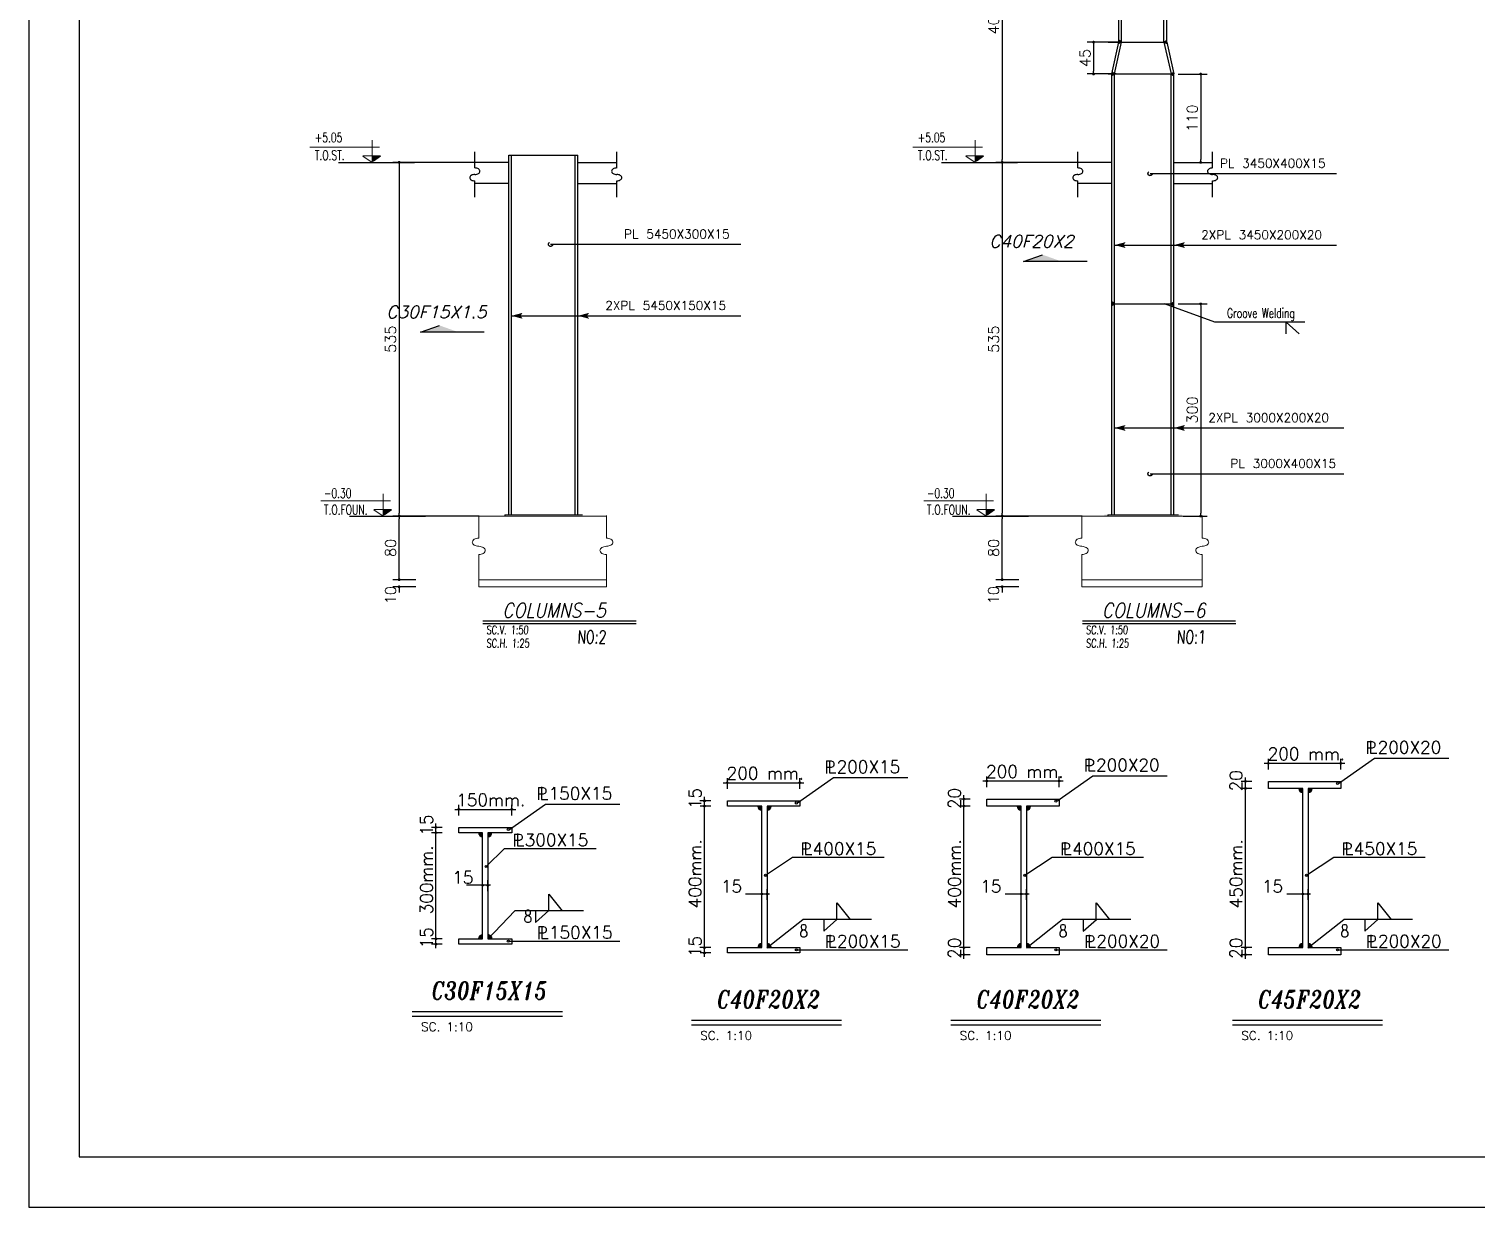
# Model space of a CAD drawing. Header units: inches. Extents: x 1387 to 2676, y -3005 to -2136.
# Drawn here: x 2499.36 to 2540.29, y -2492.43 to -2459.12 of the extents above; entities that cross this region are included whole.
import ezdxf
from ezdxf.enums import TextEntityAlignment as Align

# ---------------------------------------------------------------- set-up
doc = ezdxf.new("R2010")
doc.units = ezdxf.units.IN
doc.header["$MEASUREMENT"] = 0
doc.linetypes.add('HIDDEN', pattern=[0.375, 0.25, -0.125])
for name, color, linetype in [('1', 1, 'Continuous'), ('1R', 1, 'Continuous'), ('2H', 2, 'HIDDEN'), ('2Y', 2, 'Continuous'), ('3', 3, 'HIDDEN'), ('3G', 3, 'Continuous'), ('4C', 4, 'Continuous'), ('6M', 6, 'Continuous'), ('7', 7, 'Continuous'), ('COL-2', 3, 'Continuous'), ('D', 1, 'Continuous'), ('DIM', 8, 'Continuous'), ('lateral brace', 5, 'Continuous'), ('Layer4', 118, 'Continuous'), ('LEVEL', 3, 'HIDDEN'), ('TXT', 3, 'Continuous')]:
    doc.layers.add(name, color=color, linetype=linetype)
doc.layers.add('2', color=2, linetype='Continuous', lineweight=9)
doc.styles.add('ITALICT', font='italict')
doc.styles.add('ROMANC', font='TXT.shx')
doc.styles.add('ROMANS', font='ROMANS')
doc.styles.add('ROMANT', font='romant')
doc.dimstyles.new('1-100', dxfattribs={"dimtxt": 0.3, "dimasz": 0.08, "dimexe": 0.18, "dimexo": 0.0625, "dimgap": 0.09, "dimtad": 1, "dimdec": 0, "dimlfac": 1000, "dimdsep": 46, "dimtxsty": 'ROMANT', "dimblk": 'DOT', "dimcen": 0.09, "dimclrd": 1, "dimclre": 1, "dimclrt": 3, "dimadec": 0, "dimazin": 0, "dimtfac": 1, "dimtdec": 0, "dimtix": 1, "dimtofl": 0, "dimtmove": 2, "dimatfit": 3, "dimldrblk": 'DOT', "dimfxl": 1, "dimtolj": 1, "dimarcsym": 0})

# ---------------------------------------------------------------- blocks, each defined once
blk = doc.blocks.new('DOT')
at = {"layer": 'DIM', "color": 0, "linetype": 'ByBlock'}
blk.add_line((-0.5, 0), (-1, 0), dxfattribs=at)
at = {"layer": 'DIM', "color": 0, "linetype": 'ByBlock', "const_width": 0.5}
blk.add_lwpolyline([(-0.25, 0, 1), (0.25, 0, 1)], format="xyb", close=True, dxfattribs=at)
blk = doc.blocks.new('*D252')
at = {"layer": 'D', "color": 1, "lineweight": -2, "transparency": 16777216}
for p, q in [((2512.864, -2462.895), (2509.648, -2462.895)), ((2509.828, -2462.975), (2509.828, -2472.815)), ((2512.088, -2472.895), (2509.648, -2472.895))]:
    blk.add_line(p, q, dxfattribs=at)
at = {"layer": 'Defpoints', "color": 0, "transparency": 16777216}
for p in [(2512.927, -2462.895), (2509.828, -2472.895), (2512.15, -2472.895)]:
    blk.add_point(p, dxfattribs=at)
at = {"layer": 'D', "color": 1, "lineweight": -2, "transparency": 16777216, "xscale": 0.08, "yscale": 0.08, "zscale": 0.08}
for p, rotation in [((2509.828, -2462.895), 90), ((2509.828, -2472.895), 270)]:
    blk.add_blockref('DOT', p, dxfattribs=dict(at, rotation=rotation))
at = {"layer": 'D', "color": 2, "transparency": 16777216, "insert": (2509.588, -2467.895), "char_height": 0.3, "attachment_point": 5, "rotation": 90, "style": 'ROMANS'}
blk.add_mtext('\\A1;535', dxfattribs=at)
blk = doc.blocks.new('_Dot')
at = {"layer": 'DIM', "color": 0, "lineweight": -2}
blk.add_line((-0.5, 0), (-1, 0), dxfattribs=at)
at = {"layer": 'DIM', "color": 0, "const_width": 0.5}
blk.add_lwpolyline([(-0.25, 0, 1), (0.25, 0, 1)], format="xyb", close=True, dxfattribs=at)
blk = doc.blocks.new('ss')
at = {"layer": '2'}
for p, q in [((0, 0.137), (0, 0.514)), ((0, -0.137), (0, -0.674))]:
    blk.add_line(p, q, dxfattribs=at)
for points in [[(0, 0, -0.064661), (-0.043, 0.006, -0.077521), (-0.076, 0.02, -0.107173), (-0.1, 0.044, -0.145), (-0.107, 0.069, -0.145), (-0.1, 0.093, -0.107173), (-0.076, 0.117, -0.077521), (-0.043, 0.131, -0.064661), (0, 0.137, -0.064661)], [(0, -0.137, 0.064661), (0.043, -0.131, 0.077521), (0.076, -0.117, 0.107173), (0.1, -0.093, 0.145), (0.107, -0.069, 0.145), (0.1, -0.044, 0.107173), (0.076, -0.02, 0.077521), (0.043, -0.006, 0.064661), (0, 0, 0.064661)]]:
    blk.add_lwpolyline(points, format="xyb", dxfattribs=at)
blk = doc.blocks.new('*D250')
at = {"layer": 'D', "color": 1, "lineweight": -2, "transparency": 16777216}
for p, q in [((2510.27, -2472.895), (2509.648, -2472.895)), ((2509.828, -2474.615), (2509.828, -2472.975)), ((2510.305, -2474.695), (2509.648, -2474.695))]:
    blk.add_line(p, q, dxfattribs=at)
at = {"layer": 'Defpoints', "color": 0, "transparency": 16777216}
for p in [(2509.828, -2472.895), (2510.333, -2472.895), (2510.367, -2474.695)]:
    blk.add_point(p, dxfattribs=at)
at = {"layer": 'D', "color": 1, "lineweight": -2, "transparency": 16777216, "xscale": 0.08, "yscale": 0.08, "zscale": 0.08}
for p, rotation in [((2509.828, -2472.895), 90), ((2509.828, -2474.695), 270)]:
    blk.add_blockref('DOT', p, dxfattribs=dict(at, rotation=rotation))
at = {"layer": 'D', "color": 2, "transparency": 16777216, "insert": (2509.588, -2473.795), "char_height": 0.3, "attachment_point": 5, "rotation": 90, "style": 'ROMANS'}
blk.add_mtext('\\A1;80', dxfattribs=at)
blk = doc.blocks.new('*D251')
at = {"layer": 'D', "color": 1, "lineweight": -2, "transparency": 16777216}
for p, q in [((2509.828, -2474.615), (2509.828, -2474.535)), ((2510.305, -2474.695), (2509.648, -2474.695)), ((2510.305, -2474.895), (2509.648, -2474.895)), ((2509.828, -2474.975), (2509.828, -2475.055))]:
    blk.add_line(p, q, dxfattribs=at)
at = {"layer": 'Defpoints', "color": 0, "transparency": 16777216}
for p in [(2509.828, -2474.895), (2510.367, -2474.695), (2510.367, -2474.895)]:
    blk.add_point(p, dxfattribs=at)
at = {"layer": 'D', "color": 1, "lineweight": -2, "transparency": 16777216, "xscale": 0.08, "yscale": 0.08, "zscale": 0.08}
for p, rotation in [((2509.828, -2474.695), 270), ((2509.828, -2474.895), 90)]:
    blk.add_blockref('DOT', p, dxfattribs=dict(at, rotation=rotation))
at = {"layer": 'D', "color": 2, "transparency": 16777216, "insert": (2509.586, -2475.132), "char_height": 0.3, "attachment_point": 5, "rotation": 90, "style": 'ROMANS'}
blk.add_mtext('\\A1;10', dxfattribs=at)
blk = doc.blocks.new('*D254')
at = {"layer": 'D', "color": 1, "lineweight": -2, "transparency": 16777216}
for p, q in [((2529.919, -2462.895), (2526.703, -2462.895)), ((2526.883, -2462.975), (2526.883, -2472.815)), ((2529.142, -2472.895), (2526.703, -2472.895))]:
    blk.add_line(p, q, dxfattribs=at)
at = {"layer": 'Defpoints', "color": 0, "transparency": 16777216}
for p in [(2529.981, -2462.895), (2526.883, -2472.895), (2529.205, -2472.895)]:
    blk.add_point(p, dxfattribs=at)
at = {"layer": 'D', "color": 1, "lineweight": -2, "transparency": 16777216, "xscale": 0.08, "yscale": 0.08, "zscale": 0.08}
for p, rotation in [((2526.883, -2462.895), 90), ((2526.883, -2472.895), 270)]:
    blk.add_blockref('DOT', p, dxfattribs=dict(at, rotation=rotation))
at = {"layer": 'D', "color": 2, "transparency": 16777216, "insert": (2526.643, -2467.895), "char_height": 0.3, "attachment_point": 5, "rotation": 90, "style": 'ROMANS'}
blk.add_mtext('\\A1;535', dxfattribs=at)
blk = doc.blocks.new('*D255')
at = {"layer": 'D', "color": 1, "lineweight": -2, "transparency": 16777216}
for p, q in [((2527.325, -2472.895), (2526.703, -2472.895)), ((2526.883, -2474.615), (2526.883, -2472.975)), ((2527.359, -2474.695), (2526.703, -2474.695))]:
    blk.add_line(p, q, dxfattribs=at)
at = {"layer": 'Defpoints', "color": 0, "transparency": 16777216}
for p in [(2526.883, -2472.895), (2527.387, -2472.895), (2527.422, -2474.695)]:
    blk.add_point(p, dxfattribs=at)
at = {"layer": 'D', "color": 1, "lineweight": -2, "transparency": 16777216, "xscale": 0.08, "yscale": 0.08, "zscale": 0.08}
for p, rotation in [((2526.883, -2472.895), 90), ((2526.883, -2474.695), 270)]:
    blk.add_blockref('DOT', p, dxfattribs=dict(at, rotation=rotation))
at = {"layer": 'D', "color": 2, "transparency": 16777216, "insert": (2526.643, -2473.795), "char_height": 0.3, "attachment_point": 5, "rotation": 90, "style": 'ROMANS'}
blk.add_mtext('\\A1;80', dxfattribs=at)
blk = doc.blocks.new('*D256')
at = {"layer": 'D', "color": 1, "lineweight": -2, "transparency": 16777216}
for p, q in [((2526.883, -2474.615), (2526.883, -2474.535)), ((2527.359, -2474.695), (2526.703, -2474.695)), ((2527.359, -2474.895), (2526.703, -2474.895)), ((2526.883, -2474.975), (2526.883, -2475.055))]:
    blk.add_line(p, q, dxfattribs=at)
at = {"layer": 'Defpoints', "color": 0, "transparency": 16777216}
for p in [(2526.883, -2474.895), (2527.422, -2474.695), (2527.422, -2474.895)]:
    blk.add_point(p, dxfattribs=at)
at = {"layer": 'D', "color": 1, "lineweight": -2, "transparency": 16777216, "xscale": 0.08, "yscale": 0.08, "zscale": 0.08}
for p, rotation in [((2526.883, -2474.695), 270), ((2526.883, -2474.895), 90)]:
    blk.add_blockref('DOT', p, dxfattribs=dict(at, rotation=rotation))
at = {"layer": 'D', "color": 2, "transparency": 16777216, "insert": (2526.64, -2475.132), "char_height": 0.3, "attachment_point": 5, "rotation": 90, "style": 'ROMANS'}
blk.add_mtext('\\A1;10', dxfattribs=at)
blk = doc.blocks.new('*D257')
at = {"layer": 'D', "color": 1, "lineweight": -2, "transparency": 16777216}
for p, q in [((2531.864, -2466.897), (2532.679, -2466.897)), ((2532.499, -2466.977), (2532.499, -2472.815)), ((2532.004, -2472.895), (2532.679, -2472.895))]:
    blk.add_line(p, q, dxfattribs=at)
at = {"layer": 'Defpoints', "color": 0, "transparency": 16777216}
for p in [(2531.802, -2466.897), (2531.941, -2472.895), (2532.499, -2472.895)]:
    blk.add_point(p, dxfattribs=at)
at = {"layer": 'D', "color": 1, "lineweight": -2, "transparency": 16777216, "xscale": 0.08, "yscale": 0.08, "zscale": 0.08}
for p, rotation in [((2532.499, -2466.897), 90), ((2532.499, -2472.895), 270)]:
    blk.add_blockref('DOT', p, dxfattribs=dict(at, rotation=rotation))
at = {"layer": 'D', "color": 2, "transparency": 16777216, "insert": (2532.259, -2469.896), "char_height": 0.3, "attachment_point": 5, "rotation": 90, "style": 'ROMANS'}
blk.add_mtext('\\A1;300', dxfattribs=at)
blk = doc.blocks.new('*D258')
at = {"layer": 'D', "color": 1, "lineweight": -2, "transparency": 16777216}
for p, q in [((2529.819, -2454.895), (2526.703, -2454.895)), ((2526.883, -2454.975), (2526.883, -2462.815)), ((2529.142, -2462.895), (2526.703, -2462.895))]:
    blk.add_line(p, q, dxfattribs=at)
at = {"layer": 'Defpoints', "color": 0, "transparency": 16777216}
for p in [(2529.881, -2454.895), (2526.883, -2462.895), (2529.205, -2462.895)]:
    blk.add_point(p, dxfattribs=at)
at = {"layer": 'D', "color": 1, "lineweight": -2, "transparency": 16777216, "xscale": 0.08, "yscale": 0.08, "zscale": 0.08}
for p, rotation in [((2526.883, -2454.895), 90), ((2526.883, -2462.895), 270)]:
    blk.add_blockref('DOT', p, dxfattribs=dict(at, rotation=rotation))
at = {"layer": 'D', "color": 2, "transparency": 16777216, "insert": (2526.643, -2458.895), "char_height": 0.3, "attachment_point": 5, "rotation": 90, "style": 'ROMANS'}
blk.add_mtext('\\A1;400', dxfattribs=at)
blk = doc.blocks.new('*D260')
at = {"layer": 'D', "color": 1, "lineweight": -2, "transparency": 16777216}
for p, q in [((2530.218, -2459.495), (2529.289, -2459.495)), ((2529.469, -2459.575), (2529.469, -2460.315)), ((2530.106, -2460.395), (2529.289, -2460.395))]:
    blk.add_line(p, q, dxfattribs=at)
at = {"layer": 'Defpoints', "color": 0, "transparency": 16777216}
for p in [(2530.28, -2459.495), (2529.469, -2460.395), (2530.169, -2460.395, -0.015)]:
    blk.add_point(p, dxfattribs=at)
at = {"layer": 'D', "color": 1, "lineweight": -2, "transparency": 16777216, "xscale": 0.08, "yscale": 0.08, "zscale": 0.08}
for p, rotation in [((2529.469, -2459.495), 90), ((2529.469, -2460.395), 270)]:
    blk.add_blockref('DOT', p, dxfattribs=dict(at, rotation=rotation))
at = {"layer": 'D', "color": 2, "transparency": 16777216, "insert": (2529.229, -2459.945), "char_height": 0.3, "attachment_point": 5, "rotation": 90, "style": 'ROMANS'}
blk.add_mtext('\\A1;45', dxfattribs=at)
blk = doc.blocks.new('*D253')
at = {"layer": 'D', "color": 1, "lineweight": -2, "transparency": 16777216}
for p, q in [((2531.864, -2460.397), (2532.679, -2460.397)), ((2532.499, -2460.477), (2532.499, -2462.815)), ((2532.004, -2462.895), (2532.679, -2462.895))]:
    blk.add_line(p, q, dxfattribs=at)
at = {"layer": 'Defpoints', "color": 0, "transparency": 16777216}
for p in [(2531.802, -2460.397), (2531.941, -2462.895), (2532.499, -2462.895)]:
    blk.add_point(p, dxfattribs=at)
at = {"layer": 'D', "color": 1, "lineweight": -2, "transparency": 16777216, "xscale": 0.08, "yscale": 0.08, "zscale": 0.08}
for p, rotation in [((2532.499, -2460.397), 90), ((2532.499, -2462.895), 270)]:
    blk.add_blockref('DOT', p, dxfattribs=dict(at, rotation=rotation))
at = {"layer": 'D', "color": 2, "transparency": 16777216, "insert": (2532.259, -2461.646), "char_height": 0.3, "attachment_point": 5, "rotation": 90, "style": 'ROMANS'}
blk.add_mtext('\\A1;110', dxfattribs=at)

msp = doc.modelspace()

# ---------------------------------------------------------------- hatches: boundary and pattern name
for points in [[(2535.387929, -2480.596859), (2535.273167, -2480.596859, 0.414414444), (2535.387929, -2480.7117)], [(2535.537929, -2480.596859), (2535.652692, -2480.596859, -0.414414444), (2535.537929, -2480.7117)], [(2520.086088, -2481.096859), (2519.971326, -2481.096859, 0.414414444), (2520.086088, -2481.2117)], [(2520.236088, -2481.096859), (2520.350851, -2481.096859, -0.414414444), (2520.236088, -2481.2117)], [(2527.422996, -2481.096859), (2527.308234, -2481.096859, 0.414414444), (2527.422996, -2481.2117)], [(2527.572996, -2481.096859), (2527.687759, -2481.096859, -0.414414444), (2527.572996, -2481.2117)], [(2512.189761, -2481.849144), (2512.074999, -2481.849144, 0.414414444), (2512.189761, -2481.963985)], [(2512.339761, -2481.849144), (2512.454523, -2481.849144, -0.414414444), (2512.339761, -2481.963985)], [(2512.189761, -2484.849539), (2512.074999, -2484.849539, -0.414414444), (2512.189761, -2484.734698)], [(2512.339761, -2484.849539), (2512.454523, -2484.849539, 0.414414444), (2512.339761, -2484.734698)], [(2520.086088, -2485.097254), (2519.971326, -2485.097254, -0.414414444), (2520.086088, -2484.982413)], [(2520.236088, -2485.097254), (2520.350851, -2485.097254, 0.414414444), (2520.236088, -2484.982413)], [(2527.422996, -2485.097254), (2527.308234, -2485.097254, -0.414414444), (2527.422996, -2484.982413)], [(2527.572996, -2485.097254), (2527.687759, -2485.097254, 0.414414444), (2527.572996, -2484.982413)], [(2535.387929, -2485.097254), (2535.273167, -2485.097254, -0.414414444), (2535.387929, -2484.982413)], [(2535.537929, -2485.097254), (2535.652692, -2485.097254, 0.414414444), (2535.537929, -2484.982413)]]:
    msp.add_hatch(color=1).paths.add_polyline_path(points)
at = {"layer": '1R'}
h = msp.add_hatch(color=256, dxfattribs=at)
h.dxf.hatch_style = 1
h.paths.add_polyline_path([(2530.181142, -2459.438127), (2530.181142, -2459.495256), (2530.261142, -2459.495256)])
h.paths.add_polyline_path([(2530.261142, -2459.495256), (2530.181142, -2459.495256), (2530.16399, -2459.546715)])
h = msp.add_hatch(color=256, dxfattribs=at)
h.dxf.hatch_style = 1
h.paths.add_polyline_path([(2531.541142, -2459.438127), (2531.541142, -2459.495256), (2531.461142, -2459.495256)])
h.paths.add_polyline_path([(2531.461142, -2459.495256), (2531.541142, -2459.495256), (2531.556088, -2459.540092)])
h = msp.add_hatch(color=256, dxfattribs=at)
h.dxf.hatch_style = 1
h.paths.add_polyline_path([(2530.004169, -2460.349203), (2529.981142, -2460.395256), (2530.061142, -2460.395256)])
h.paths.add_polyline_path([(2530.061142, -2460.395256), (2529.981142, -2460.395256), (2529.981142, -2460.452385)])
h = msp.add_hatch(color=256, dxfattribs=at)
h.dxf.hatch_style = 1
h.paths.add_polyline_path([(2531.71826, -2460.349491), (2531.741142, -2460.395256), (2531.661142, -2460.395256)])
h.paths.add_polyline_path([(2531.661142, -2460.395256), (2531.741142, -2460.395256), (2531.741142, -2460.452385)])
h = msp.add_hatch(color=256, dxfattribs=at)
h.dxf.hatch_style = 1
h.paths.add_polyline_path([(2529.981142, -2466.838127), (2529.981142, -2466.895256), (2530.061142, -2466.895256)])
h.paths.add_polyline_path([(2530.061142, -2466.895256), (2529.981142, -2466.895256), (2529.981142, -2466.952385)])
h = msp.add_hatch(color=256, dxfattribs=at)
h.dxf.hatch_style = 1
h.paths.add_polyline_path([(2531.741142, -2466.838127), (2531.741142, -2466.895256), (2531.661142, -2466.895256)])
h.paths.add_polyline_path([(2531.661142, -2466.895256), (2531.741142, -2466.895256), (2531.741142, -2466.952385)])
at = {"layer": 'COL-2'}
for points in [[(2515.019172, -2472.860156), (2512.815172, -2472.860156), (2512.815172, -2472.895256), (2515.019348, -2472.895256)], [(2531.973633, -2472.860156), (2529.769633, -2472.860156), (2529.769633, -2472.895256), (2531.973809, -2472.895256)]]:
    msp.add_hatch(color=256, dxfattribs=at).paths.add_polyline_path(points)

# ---------------------------------------------------------------- linework, layer by layer
at = {"layer": '1'}
for p, q in [((2531.067449, -2463.210948), (2536.343457, -2463.210948)), ((2514.112988, -2465.210948), (2519.488996, -2465.210948)), ((2530.061142, -2465.23302), (2536.343457, -2465.23302)), ((2513.006682, -2467.23302), (2519.488996, -2467.23302)), ((2530.061142, -2470.403895), (2536.543457, -2470.403895)), ((2531.067449, -2471.701623), (2536.543457, -2471.701623))]:
    msp.add_line(p, q, dxfattribs=at)
msp.add_lwpolyline([(2500.774194, -2491.016748), (2582.042544, -2491.016748), (2582.042544, -2434.383752), (2500.774194, -2434.383752)], close=True, dxfattribs=at)
at = {"layer": '1R'}
for p, q in [((2529.881142, -2459.495256), (2531.241142, -2459.495256)), ((2530.261142, -2459.495256, 0.015), (2530.16399, -2459.546715)), ((2530.261142, -2459.495256, 0.015), (2530.181142, -2459.438127, 0.015)), ((2530.181142, -2459.495256, 0.015), (2531.441142, -2459.495256, 0.015)), ((2531.461142, -2459.495256, 0.015), (2531.541142, -2459.438127, 0.015)), ((2531.461142, -2459.495256, 0.015), (2531.556088, -2459.540092)), ((2529.881142, -2460.395256), (2531.641142, -2460.395256)), ((2529.881142, -2460.395256), (2531.641142, -2460.395256)), ((2529.881142, -2460.395256), (2531.441142, -2460.395256)), ((2529.881142, -2460.395256), (2531.441142, -2460.395256)), ((2529.981142, -2460.395256), (2531.741142, -2460.395256)), ((2530.061142, -2460.395256), (2529.981142, -2460.452385)), ((2530.061142, -2460.395256, 0.015), (2529.981142, -2460.452385, 0.015)), ((2530.061142, -2460.395256, 0.015), (2530.004169, -2460.349203)), ((2531.661142, -2460.395256), (2531.71826, -2460.349491)), ((2531.661142, -2460.395256), (2531.741142, -2460.452385)), ((2530.061142, -2466.895256), (2529.981142, -2466.838127)), ((2529.981142, -2466.895256), (2531.741142, -2466.895256)), ((2530.061142, -2466.895256), (2529.981142, -2466.952385)), ((2532.899752, -2467.410825), (2531.471631, -2466.895256)), ((2531.661142, -2466.895256), (2531.741142, -2466.838127)), ((2531.661142, -2466.895256), (2531.741142, -2466.952385)), ((2535.447017, -2467.410825), (2532.899752, -2467.410825)), ((2534.412929, -2480.06112), (2534.412929, -2479.757446)), ((2536.394752, -2480.457452), (2537.417983, -2479.741067)), ((2536.462929, -2480.059836), (2536.462929, -2479.756162)), ((2537.417983, -2479.741067), (2539.517732, -2479.741067)), ((2526.447996, -2480.56112), (2526.447996, -2480.257446)), ((2528.429819, -2480.957452), (2529.45305, -2480.241067)), ((2528.497996, -2480.559836), (2528.497996, -2480.256162)), ((2529.45305, -2480.241067), (2531.552799, -2480.241067)), ((2534.29753, -2479.885873), (2536.574252, -2479.885873)), ((2518.995689, -2480.435873), (2521.272411, -2480.435873)), ((2519.111088, -2480.61112), (2519.111088, -2480.307446)), ((2521.092911, -2481.007452), (2522.116142, -2480.291067)), ((2521.161088, -2480.609836), (2521.161088, -2480.306162)), ((2522.116142, -2480.291067), (2524.215891, -2480.291067)), ((2526.332597, -2480.385873), (2528.609319, -2480.385873)), ((2533.943202, -2480.396859), (2533.639529, -2480.396859)), ((2533.944487, -2480.596859), (2533.640813, -2480.596859)), ((2533.769239, -2485.412506), (2533.769239, -2480.285537)), ((2511.514761, -2481.363405), (2511.514761, -2481.059731)), ((2512.946584, -2481.759736), (2513.969815, -2481.043351)), ((2513.014761, -2481.36212), (2513.014761, -2481.058446)), ((2513.969815, -2481.043351), (2516.069564, -2481.043351)), ((2518.641361, -2480.946859), (2518.337688, -2480.946859)), ((2518.642646, -2481.096859), (2518.338972, -2481.096859)), ((2518.467398, -2485.362506), (2518.467398, -2480.835537)), ((2525.978269, -2480.896859), (2525.674596, -2480.896859)), ((2525.979554, -2481.096859), (2525.67588, -2481.096859)), ((2525.804306, -2485.412506), (2525.804306, -2480.785537)), ((2511.399362, -2481.188157), (2513.126084, -2481.188157)), ((2511.045034, -2481.699144), (2510.74136, -2481.699144)), ((2511.046318, -2481.849144), (2510.742644, -2481.849144)), ((2510.871071, -2485.11479), (2510.871071, -2481.587821)), ((2512.29202, -2482.805597), (2512.812101, -2482.29527)), ((2512.812101, -2482.29527), (2515.402687, -2482.29527)), ((2520.188348, -2483.053313), (2520.958429, -2482.542985)), ((2520.958429, -2482.542985), (2523.549014, -2482.542985)), ((2527.525255, -2483.053313), (2528.295337, -2482.542985)), ((2528.295337, -2482.542985), (2530.885922, -2482.542985)), ((2535.490188, -2483.053313), (2536.26027, -2482.542985)), ((2536.26027, -2482.542985), (2538.850855, -2482.542985)), ((2512.410933, -2483.334584), (2511.732878, -2483.334584)), ((2512.189761, -2483.498656), (2512.189761, -2483.194982)), ((2512.339761, -2483.497371), (2512.339761, -2483.193698)), ((2520.086088, -2483.746371), (2520.086088, -2483.442697)), ((2520.236088, -2483.745087), (2520.236088, -2483.441413)), ((2527.422996, -2483.746371), (2527.422996, -2483.442697)), ((2527.572996, -2483.745087), (2527.572996, -2483.441413)), ((2535.387929, -2483.746371), (2535.387929, -2483.442697)), ((2535.537929, -2483.745087), (2535.537929, -2483.441413)), ((2520.30726, -2483.582299), (2519.629206, -2483.582299)), ((2527.644168, -2483.582299), (2526.966114, -2483.582299)), ((2535.609101, -2483.582299), (2534.931047, -2483.582299)), ((2512.335244, -2484.854052), (2513.101753, -2484.053124)), ((2515.039037, -2484.053124), (2513.101753, -2484.053124)), ((2520.231572, -2485.101767), (2521.24808, -2484.30084)), ((2523.185365, -2484.30084), (2521.24808, -2484.30084)), ((2527.56848, -2485.101767), (2528.584988, -2484.30084)), ((2530.522273, -2484.30084), (2528.584988, -2484.30084)), ((2535.533413, -2485.101767), (2536.549921, -2484.30084)), ((2538.487206, -2484.30084), (2536.549921, -2484.30084)), ((2511.045034, -2484.849539), (2510.74136, -2484.849539)), ((2511.046318, -2484.999144), (2510.742644, -2484.999144)), ((2512.917492, -2484.912421), (2516.069564, -2484.912421)), ((2518.641361, -2485.097254), (2518.337688, -2485.097254)), ((2521.063819, -2485.160136), (2524.215891, -2485.160136)), ((2525.978269, -2485.097254), (2525.674596, -2485.097254)), ((2528.400727, -2485.160136), (2531.552799, -2485.160136)), ((2533.943202, -2485.097254), (2533.639529, -2485.097254)), ((2536.36566, -2485.160136), (2539.517732, -2485.160136)), ((2518.642646, -2485.246859), (2518.338972, -2485.246859)), ((2525.979554, -2485.296859), (2525.67588, -2485.296859)), ((2533.944487, -2485.296859), (2533.640813, -2485.296859))]:
    msp.add_line(p, q, dxfattribs=at)
at = {"layer": '2'}
for p, q in [((2509.061512, -2462.895256), (2509.061512, -2462.270826)), ((2526.115972, -2462.895256), (2526.115972, -2462.270826)), ((2509.274358, -2462.467142), (2507.302705, -2462.467142)), ((2526.328818, -2462.467142), (2524.357165, -2462.467142)), ((2509.061512, -2462.895256), (2508.801467, -2462.715093)), ((2508.801533, -2462.710383), (2509.30162, -2462.710383)), ((2526.115972, -2462.895256), (2525.855928, -2462.715093)), ((2525.855994, -2462.710383), (2526.35608, -2462.710383)), ((2509.586598, -2472.467142), (2507.614945, -2472.467142)), ((2509.373752, -2472.895256), (2509.373752, -2472.270826)), ((2526.641059, -2472.467142), (2524.669406, -2472.467142)), ((2526.428213, -2472.895256), (2526.428213, -2472.270826)), ((2509.373752, -2472.895256), (2509.113707, -2472.715093)), ((2509.113774, -2472.710383), (2509.61386, -2472.710383)), ((2512.079663, -2472.895256), (2515.689892, -2472.895256)), ((2512.815172, -2472.860156), (2515.019172, -2472.860156)), ((2526.428213, -2472.895256), (2526.168168, -2472.715093)), ((2526.168234, -2472.710383), (2526.668321, -2472.710383)), ((2529.134124, -2472.895256), (2532.544353, -2472.895256)), ((2529.869633, -2472.860156), (2531.873633, -2472.860156)), ((2512.07956, -2474.895256), (2515.689926, -2474.895256)), ((2512.079572, -2474.695256), (2515.689912, -2474.695256)), ((2529.134021, -2474.895256), (2532.544387, -2474.895256)), ((2529.134032, -2474.695256), (2532.544373, -2474.695256))]:
    msp.add_line(p, q, dxfattribs=at)
at = {"layer": '2H'}
for p, q in [((2509.301553, -2462.715093), (2509.061512, -2462.895256)), ((2526.356014, -2462.715093), (2526.115972, -2462.895256)), ((2509.613793, -2472.715093), (2509.373752, -2472.895256)), ((2526.668254, -2472.715093), (2526.428213, -2472.895256))]:
    msp.add_line(p, q, dxfattribs=at)
at = {"layer": '2Y'}
for p, q in [((2511.969944, -2463.053703), (2511.969944, -2462.59808)), ((2515.982073, -2463.053703), (2515.982073, -2462.59808)), ((2529.024405, -2463.053703), (2529.024405, -2462.59808)), ((2532.836533, -2463.053703), (2532.836533, -2462.59808)), ((2511.969944, -2463.87965), (2511.969944, -2463.419065)), ((2515.982073, -2463.87965), (2515.982073, -2463.419065)), ((2529.024405, -2463.87965), (2529.024405, -2463.419065)), ((2532.836533, -2463.87965), (2532.836533, -2463.419065)), ((2534.912706, -2467.746702), (2534.912706, -2467.411697)), ((2534.912706, -2467.411697), (2535.287409, -2467.746702))]:
    msp.add_line(p, q, dxfattribs=at)
for centre, radius, start, end in [((2511.969944, -2463.277472), 0.223769, 75.2014959, 90), ((2511.987189, -2463.212193), 0.15625, 57.4704604, 75.2014959), ((2512.013484, -2463.170966), 0.107352, 33.0015447, 57.4704604), ((2515.938532, -2463.170966), 0.107352, 122.5295396, 146.9984553), ((2515.964827, -2463.212193), 0.15625, 104.7985041, 122.5295396), ((2515.982073, -2463.277472), 0.223769, 90, 104.7985041), ((2529.024405, -2463.277472), 0.223769, 75.2014959, 90), ((2529.04165, -2463.212193), 0.15625, 57.4704604, 75.2014959), ((2529.067945, -2463.170966), 0.107352, 33.0015447, 57.4704604), ((2532.792993, -2463.170966), 0.107352, 122.5295396, 146.9984553), ((2532.819288, -2463.212193), 0.15625, 104.7985041, 122.5295396), ((2532.836533, -2463.277472), 0.223769, 90, 104.7985041), ((2511.886489, -2463.327725), 0.059758, 146.9984553, 180), ((2511.886489, -2463.327725), 0.059758, 180, 213.0015447), ((2511.926404, -2463.353647), 0.107352, 122.5295396, 146.9984553), ((2511.926404, -2463.301803), 0.107352, 213.0015447, 237.4704604), ((2511.952698, -2463.394874), 0.15625, 104.7985041, 122.5295396), ((2511.952698, -2463.260575), 0.15625, 237.4704604, 255.2014959), ((2511.969944, -2463.460153), 0.223769, 90, 104.7985041), ((2511.969944, -2463.195296), 0.223769, 255.2014959, 270), ((2511.969944, -2463.012615), 0.223769, 270, 284.7985041), ((2511.987189, -2463.077894), 0.15625, 284.7985041, 302.5295396), ((2512.013484, -2463.119121), 0.107352, 302.5295396, 326.9984553), ((2512.053398, -2463.145044), 0.059758, 360, 33.0015447), ((2512.053398, -2463.145044), 0.059758, 326.9984553, 0), ((2515.898618, -2463.145044), 0.059758, 146.9984553, 180), ((2515.898618, -2463.145044), 0.059758, 180, 213.0015447), ((2515.938532, -2463.119121), 0.107352, 213.0015447, 237.4704604), ((2515.964827, -2463.077894), 0.15625, 237.4704604, 255.2014959), ((2515.982073, -2463.012615), 0.223769, 255.2014959, 270), ((2515.982073, -2463.460153), 0.223769, 75.2014959, 90), ((2515.982073, -2463.195296), 0.223769, 270, 284.7985041), ((2515.999318, -2463.394874), 0.15625, 57.4704604, 75.2014959), ((2515.999318, -2463.260575), 0.15625, 284.7985041, 302.5295396), ((2516.025613, -2463.353647), 0.107352, 33.0015447, 57.4704604), ((2516.025613, -2463.301803), 0.107352, 302.5295396, 326.9984553), ((2516.065527, -2463.327725), 0.059758, 0, 33.0015447), ((2516.065527, -2463.327725), 0.059758, 326.9984553, 0), ((2528.94095, -2463.327725), 0.059758, 146.9984553, 180), ((2528.94095, -2463.327725), 0.059758, 180, 213.0015447), ((2528.980864, -2463.353647), 0.107352, 122.5295396, 146.9984553), ((2528.980864, -2463.301803), 0.107352, 213.0015447, 237.4704604), ((2529.007159, -2463.394874), 0.15625, 104.7985041, 122.5295396), ((2529.007159, -2463.260575), 0.15625, 237.4704604, 255.2014959), ((2529.024405, -2463.460153), 0.223769, 90, 104.7985041), ((2529.024405, -2463.195296), 0.223769, 255.2014959, 270), ((2529.024405, -2463.012615), 0.223769, 270, 284.7985041), ((2529.04165, -2463.077894), 0.15625, 284.7985041, 302.5295396), ((2529.067945, -2463.119121), 0.107352, 302.5295396, 326.9984553), ((2529.107859, -2463.145044), 0.059758, 360, 33.0015447), ((2529.107859, -2463.145044), 0.059758, 326.9984553, 0), ((2532.753079, -2463.145044), 0.059758, 146.9984553, 180), ((2532.753079, -2463.145044), 0.059758, 180, 213.0015447), ((2532.792993, -2463.119121), 0.107352, 213.0015447, 237.4704604), ((2532.819288, -2463.077894), 0.15625, 237.4704604, 255.2014959), ((2532.836533, -2463.012615), 0.223769, 255.2014959, 270), ((2532.836533, -2463.460153), 0.223769, 75.2014959, 90), ((2532.836533, -2463.195296), 0.223769, 270, 284.7985041), ((2532.853779, -2463.394874), 0.15625, 57.4704604, 75.2014959), ((2532.853779, -2463.260575), 0.15625, 284.7985041, 302.5295396), ((2532.880074, -2463.353647), 0.107352, 33.0015447, 57.4704604), ((2532.880074, -2463.301803), 0.107352, 302.5295396, 326.9984553), ((2532.919988, -2463.327725), 0.059758, 0, 33.0015447), ((2532.919988, -2463.327725), 0.059758, 326.9984553, 0)]:
    msp.add_arc(centre, radius, start, end, dxfattribs=at)
at = {"layer": '3'}
for centre in [(2531.067449, -2463.210948), (2514.112988, -2465.210948), (2531.067449, -2471.701623)]:
    msp.add_circle(centre, 0.06, dxfattribs=at)
for points in [[(2509.061512, -2462.895256), (2509.301553, -2462.715093), (2509.061512, -2462.715093)], [(2526.115972, -2462.895256), (2526.356014, -2462.715093), (2526.115972, -2462.715093)], [(2530.061142, -2465.23302), (2530.318378, -2465.23302), (2530.374777, -2465.148964)], [(2530.061142, -2465.23302), (2530.318378, -2465.23302), (2530.374777, -2465.317076)], [(2531.741142, -2465.23302), (2531.998378, -2465.23302), (2532.054777, -2465.148964)], [(2531.741142, -2465.23302), (2531.998378, -2465.23302), (2532.054777, -2465.317076)], [(2513.006682, -2467.23302), (2513.263917, -2467.23302), (2513.320316, -2467.148964)], [(2514.886682, -2467.23302), (2515.143917, -2467.23302), (2515.200316, -2467.148964)], [(2513.006682, -2467.23302), (2513.263917, -2467.23302), (2513.320316, -2467.317076)], [(2514.886682, -2467.23302), (2515.143917, -2467.23302), (2515.200316, -2467.317076)], [(2530.061142, -2470.403895), (2530.318378, -2470.403895), (2530.374777, -2470.319839)], [(2530.061142, -2470.403895), (2530.318378, -2470.403895), (2530.374777, -2470.487951)], [(2531.741142, -2470.403895), (2531.998378, -2470.403895), (2532.054777, -2470.319839)], [(2531.741142, -2470.403895), (2531.998378, -2470.403895), (2532.054777, -2470.487951)], [(2509.373752, -2472.895256), (2509.613793, -2472.715093), (2509.373752, -2472.715093)], [(2526.428213, -2472.895256), (2526.668254, -2472.715093), (2526.428213, -2472.715093)]]:
    msp.add_solid(points, dxfattribs=at)
at = {"layer": '3G'}
for p, q in [((2530.181142, -2459.495256, 0.015), (2530.181142, -2447.495256, 0.015)), ((2530.261142, -2459.495256, 0.015), (2530.261142, -2447.495256, 0.015)), ((2531.461142, -2459.495256), (2531.461142, -2447.495256)), ((2531.541142, -2459.495256), (2531.541142, -2447.495256)), ((2529.981142, -2460.395256), (2530.181142, -2459.495256)), ((2530.061142, -2460.395256), (2530.261142, -2459.495256)), ((2531.461142, -2459.495256), (2531.661142, -2460.395256)), ((2531.541142, -2459.495256), (2531.741142, -2460.395256)), ((2529.981142, -2472.860156), (2529.981142, -2460.395256)), ((2530.061142, -2472.860156), (2530.061142, -2460.395256)), ((2531.661142, -2472.860156), (2531.661142, -2460.395256)), ((2531.661142, -2472.860156), (2531.661142, -2460.395256)), ((2531.741142, -2472.860156), (2531.741142, -2460.395256)), ((2512.926682, -2462.895256), (2511.969944, -2462.895256)), ((2512.926682, -2472.860156), (2512.926682, -2462.695256)), ((2512.926682, -2462.695256), (2514.886682, -2462.695256)), ((2513.006682, -2472.860156), (2513.006682, -2462.695256)), ((2514.806682, -2472.860156), (2514.806682, -2462.695256)), ((2514.806682, -2472.860156), (2514.806682, -2462.695256)), ((2514.886682, -2472.860156), (2514.886682, -2462.695256)), ((2514.886682, -2462.895256), (2515.982073, -2462.895256)), ((2529.981142, -2462.895256), (2529.024405, -2462.895256)), ((2531.741142, -2462.895256), (2532.836533, -2462.895256)), ((2512.926682, -2463.495256), (2511.969944, -2463.495256)), ((2514.886682, -2463.495256), (2515.982073, -2463.495256)), ((2529.981142, -2463.495256), (2529.024405, -2463.495256)), ((2531.741142, -2463.495256), (2532.836533, -2463.495256)), ((2527.48301, -2465.699429), (2528.026943, -2465.505862)), ((2529.28589, -2465.699429), (2527.48301, -2465.699429)), ((2510.42855, -2467.699429), (2510.972482, -2467.505862)), ((2512.231429, -2467.699429), (2510.42855, -2467.699429)), ((2512.197878, -2475.934648), (2516.534724, -2475.934648)), ((2529.152339, -2475.934648), (2533.489184, -2475.934648)), ((2514.06375, -2483.583237), (2514.438452, -2484.053997)), ((2514.06375, -2484.053997), (2514.06375, -2483.583237)), ((2522.210077, -2483.830953), (2522.584779, -2484.301712)), ((2522.210077, -2484.301712), (2522.210077, -2483.830953)), ((2529.546985, -2483.830953), (2529.921687, -2484.301712)), ((2529.546985, -2484.301712), (2529.546985, -2483.830953)), ((2537.511918, -2483.830953), (2537.88662, -2484.301712)), ((2537.511918, -2484.301712), (2537.511918, -2483.830953)), ((2513.690023, -2484.052252), (2513.690023, -2484.387257)), ((2513.690023, -2484.387257), (2514.064725, -2484.052252)), ((2521.83635, -2484.299967), (2521.83635, -2484.634973)), ((2521.83635, -2484.634973), (2522.211053, -2484.299967)), ((2529.173258, -2484.299967), (2529.173258, -2484.634973)), ((2529.173258, -2484.634973), (2529.547961, -2484.299967)), ((2537.138191, -2484.299967), (2537.138191, -2484.634973)), ((2537.138191, -2484.634973), (2537.512894, -2484.299967)), ((2510.200335, -2486.899472), (2514.444936, -2486.899472)), ((2510.200335, -2487.033886), (2514.444936, -2487.033886)), ((2518.096662, -2487.147188), (2522.341264, -2487.147188)), ((2525.43357, -2487.147188), (2529.678172, -2487.147188)), ((2533.398503, -2487.147188), (2537.643105, -2487.147188)), ((2518.096662, -2487.281601), (2522.341264, -2487.281601)), ((2525.43357, -2487.281601), (2529.678172, -2487.281601)), ((2533.398503, -2487.281601), (2537.643105, -2487.281601))]:
    msp.add_line(p, q, dxfattribs=at)
for points in [[(2534.412929, -2485.296859), (2534.412929, -2485.096859), (2535.387929, -2485.096859), (2535.387929, -2480.596859), (2534.412929, -2480.596859), (2534.412929, -2480.396859), (2536.462929, -2480.396859), (2536.462929, -2480.596859), (2535.537929, -2480.596859), (2535.537929, -2485.096859), (2536.462929, -2485.096859), (2536.462929, -2485.296859)], [(2519.111088, -2485.246859), (2519.111088, -2485.096859), (2520.086088, -2485.096859), (2520.086088, -2481.096859), (2519.111088, -2481.096859), (2519.111088, -2480.946859), (2521.161088, -2480.946859), (2521.161088, -2481.096859), (2520.236088, -2481.096859), (2520.236088, -2485.096859), (2521.161088, -2485.096859), (2521.161088, -2485.246859)], [(2526.447996, -2485.296859), (2526.447996, -2485.096859), (2527.422996, -2485.096859), (2527.422996, -2481.096859), (2526.447996, -2481.096859), (2526.447996, -2480.896859), (2528.497996, -2480.896859), (2528.497996, -2481.096859), (2527.572996, -2481.096859), (2527.572996, -2485.096859), (2528.497996, -2485.096859), (2528.497996, -2485.296859)], [(2511.514761, -2484.999144), (2511.514761, -2484.849144), (2512.189761, -2484.849144), (2512.189761, -2481.849144), (2511.514761, -2481.849144), (2511.514761, -2481.699144), (2513.014761, -2481.699144), (2513.014761, -2481.849144), (2512.339761, -2481.849144), (2512.339761, -2484.849144), (2513.014761, -2484.849144), (2513.014761, -2484.999144)]]:
    msp.add_lwpolyline(points, close=True, dxfattribs=at)
for centre, start, end in [((2535.387929, -2480.596938), 180.1579269, 270.1579269), ((2535.537929, -2480.596938), 269.8420731, 359.8420731), ((2535.537929, -2480.596938), 269.8420731, 359.8420731), ((2520.086088, -2481.096938), 180.1579269, 270.1579269), ((2520.236088, -2481.096938), 269.8420731, 359.8420731), ((2520.236088, -2481.096938), 269.8420731, 359.8420731), ((2527.422996, -2481.096938), 180.1579269, 270.1579269), ((2527.572996, -2481.096938), 269.8420731, 359.8420731), ((2527.572996, -2481.096938), 269.8420731, 359.8420731), ((2512.189761, -2481.849222), 180.1579269, 270.1579269), ((2512.339761, -2481.849222), 269.8420731, 359.8420731), ((2512.339761, -2481.849222), 269.8420731, 359.8420731), ((2512.189761, -2484.84946), 89.8420731, 179.8420731), ((2512.189761, -2484.84946), 89.8420731, 179.8420731), ((2512.339761, -2484.84946), 0.1579269, 90.1579269), ((2512.339761, -2484.84946), 0.1579269, 90.1579269), ((2512.339761, -2484.84946), 0.1579269, 90.1579269), ((2520.086088, -2485.097175), 89.8420731, 179.8420731), ((2520.086088, -2485.097175), 89.8420731, 179.8420731), ((2520.236088, -2485.097175), 0.1579269, 90.1579269), ((2520.236088, -2485.097175), 0.1579269, 90.1579269), ((2520.236088, -2485.097175), 0.1579269, 90.1579269), ((2527.422996, -2485.097175), 89.8420731, 179.8420731), ((2527.422996, -2485.097175), 89.8420731, 179.8420731), ((2527.572996, -2485.097175), 0.1579269, 90.1579269), ((2527.572996, -2485.097175), 0.1579269, 90.1579269), ((2527.572996, -2485.097175), 0.1579269, 90.1579269), ((2535.387929, -2485.097175), 89.8420731, 179.8420731), ((2535.387929, -2485.097175), 89.8420731, 179.8420731), ((2535.537929, -2485.097175), 0.1579269, 90.1579269), ((2535.537929, -2485.097175), 0.1579269, 90.1579269), ((2535.537929, -2485.097175), 0.1579269, 90.1579269)]:
    msp.add_arc(centre, 0.114762, start, end, dxfattribs=at)
for points in [[(2527.48301, -2465.699429), (2528.026943, -2465.505862), (2528.026943, -2465.699429)], [(2528.570876, -2465.699429), (2528.026943, -2465.505862), (2528.026943, -2465.699429)], [(2510.42855, -2467.699429), (2510.972482, -2467.505862), (2510.972482, -2467.699429)], [(2511.516415, -2467.699429), (2510.972482, -2467.505862), (2510.972482, -2467.699429)]]:
    msp.add_solid(points, dxfattribs=at)
at = {"layer": '6M', "color": 4}
for p, q in [((2512.197878, -2475.859364), (2516.528313, -2475.859364)), ((2529.152339, -2475.859364), (2533.482774, -2475.859364))]:
    msp.add_line(p, q, dxfattribs=at)
at = {"layer": '7'}
for centre, radius in [((2534.412929, -2479.885873), 0.024437), ((2536.462929, -2479.885873), 0.024437), ((2519.111088, -2480.435873), 0.024437), ((2521.161088, -2480.435873), 0.024437), ((2526.447996, -2480.385873), 0.024437), ((2528.497996, -2480.385873), 0.024437), ((2533.769239, -2480.396859), 0.024437), ((2533.769239, -2480.596859), 0.024437), ((2536.36566, -2480.457452), 0.029091), ((2518.467398, -2480.946859), 0.024437), ((2518.467398, -2481.096859), 0.024437), ((2521.063819, -2481.007452), 0.029091), ((2525.804306, -2480.896859), 0.024437), ((2525.804306, -2481.096859), 0.024437), ((2528.400727, -2480.957452), 0.029091), ((2511.514761, -2481.188157), 0.024437), ((2513.014761, -2481.188157), 0.024437), ((2510.871071, -2481.699144), 0.024437), ((2510.871071, -2481.849144), 0.024437), ((2512.917492, -2481.759736), 0.029091), ((2512.29202, -2482.805597), 0.029091), ((2520.188348, -2483.053313), 0.029091), ((2527.525255, -2483.053313), 0.029091), ((2535.490188, -2483.053313), 0.029091), ((2512.189761, -2483.334584), 0.024437), ((2512.339761, -2483.334584), 0.024437), ((2520.086088, -2483.582299), 0.024437), ((2520.236088, -2483.582299), 0.024437), ((2527.422996, -2483.582299), 0.024437), ((2527.572996, -2483.582299), 0.024437), ((2535.387929, -2483.582299), 0.024437), ((2535.537929, -2483.582299), 0.024437), ((2510.871071, -2484.849539), 0.024437), ((2510.871071, -2484.999144), 0.024437), ((2512.917492, -2484.912421), 0.029091), ((2518.467398, -2485.097254), 0.024437), ((2521.063819, -2485.160136), 0.029091), ((2525.804306, -2485.097254), 0.024437), ((2528.400727, -2485.160136), 0.029091), ((2533.769239, -2485.097254), 0.024437), ((2536.36566, -2485.160136), 0.029091), ((2518.467398, -2485.246859), 0.024437), ((2525.804306, -2485.296859), 0.024437), ((2533.769239, -2485.296859), 0.024437)]:
    msp.add_circle(centre, radius, dxfattribs=at)
at = {"layer": 'COL-2'}
for p, q in [((2512.815172, -2472.860156), (2512.815172, -2472.895256)), ((2529.869633, -2472.860156), (2529.869633, -2472.895256))]:
    msp.add_line(p, q, dxfattribs=at)
at = {"layer": 'D'}
for p, q in [((2508.111838, -2462.895256), (2510.262199, -2462.895256)), ((2525.166299, -2462.895256), (2527.31666, -2462.895256)), ((2508.424078, -2472.895256), (2510.574439, -2472.895256)), ((2525.478539, -2472.895256), (2527.6289, -2472.895256))]:
    msp.add_line(p, q, dxfattribs=at)
at = {"layer": 'DIM'}
msp.add_lwpolyline([(2499.358369, -2492.432573), (2583.458369, -2492.432573), (2583.458369, -2432.967927), (2499.358369, -2432.967927)], close=True, dxfattribs=at)
at = {"layer": 'lateral brace'}
msp.add_lwpolyline([(2499.358369, -2492.432573), (2583.458369, -2492.432573), (2583.458369, -2432.967927), (2499.358369, -2432.967927)], close=True, dxfattribs=at)
at = {"layer": 'Layer4'}
msp.add_lwpolyline([(2583.458369, -2432.967927), (2499.358369, -2432.967927), (2499.358369, -2492.432573), (2583.458369, -2492.432573)], close=True, dxfattribs=at)

# ---------------------------------------------------------------- block references
at = {"layer": 'TXT', "yscale": 1.7, "zscale": 1.7}
for p, xscale in [((2512.079691, -2473.750738), 1.7), ((2515.689798, -2473.750738), -1.7), ((2529.134151, -2473.750738), 1.7), ((2532.544259, -2473.750738), -1.7)]:
    msp.add_blockref('ss', p, dxfattribs=dict(at, xscale=xscale))

# ---------------------------------------------------------------- texts
at = {"layer": '2Y', "style": 'ROMANC'}
for s, p in [('PL 3450X400X15', (2533.043564, -2463.045291)), ('PL 5450X300X15', (2516.189103, -2465.045291)), ('2XPL 3450X200X20', (2532.513793, -2465.067363)), ('2XPL 5450X150X15', (2515.659332, -2467.067363)), ('2XPL 3000X200X20', (2532.713793, -2470.238238)), ('PL 3000X400X15', (2533.341417, -2471.535966))]:
    msp.add_text(s, height=0.24999931, dxfattribs=at).set_placement(p)
at = {"layer": '3', "style": 'ROMANS', "oblique": 3, "width": 0.7}
for s, height, p in [('SC.V. 1:50', 0.24, (2512.297843, -2476.235042)), ('NO:2', 0.3696, (2514.861866, -2476.499459)), ('SC.V. 1:50', 0.24, (2529.252304, -2476.235042)), ('NO:1', 0.3696, (2531.816327, -2476.499459)), ('SC.H. 1:25', 0.24, (2512.297843, -2476.610797)), ('SC.H. 1:25', 0.24, (2529.252304, -2476.610797))]:
    msp.add_text(s, height=height, dxfattribs=at).set_placement(p)
at = {"layer": '3G'}
for s, height, style, p in [('C40F20X2', 0.35, 'ITALICT', (2526.521402, -2465.30186)), ('C30F15X1.5', 0.35, 'ITALICT', (2509.466942, -2467.30186)), ('200 mm.', 0.35, 'ROMANS', (2534.393071, -2479.792497)), ('P', 0.35, 'ROMANS', (2537.157618, -2479.62013)), ('L', 0.35, 'ROMANS', (2537.240257, -2479.602396)), ('200X20', 0.35, 'ROMANS', (2537.503187, -2479.610302)), ('P', 0.35, 'ROMANS', (2521.855777, -2480.17013)), ('L', 0.35, 'ROMANS', (2521.938416, -2480.152396)), ('200X15', 0.35, 'ROMANS', (2522.201346, -2480.160302)), ('P', 0.35, 'ROMANS', (2529.192685, -2480.12013)), ('L', 0.35, 'ROMANS', (2529.275324, -2480.102396)), ('200X20', 0.35, 'ROMANS', (2529.538254, -2480.110302)), ('200 mm.', 0.35, 'ROMANS', (2519.09123, -2480.342497)), ('200 mm.', 0.35, 'ROMANS', (2526.428138, -2480.292497)), ('P', 0.35, 'ROMANS', (2513.70945, -2480.922415)), ('L', 0.35, 'ROMANS', (2513.792089, -2480.90468)), ('150X15', 0.35, 'ROMANS', (2514.055018, -2480.912587)), ('150mm.', 0.35, 'ROMANS', (2511.443659, -2481.094782)), ('P', 0.35, 'ROMANS', (2513.033549, -2482.236724)), ('L', 0.35, 'ROMANS', (2513.116188, -2482.218989)), ('300X15', 0.35, 'ROMANS', (2513.379117, -2482.226896)), ('P', 0.35, 'ROMANS', (2521.179876, -2482.48444)), ('L', 0.35, 'ROMANS', (2521.262515, -2482.466705)), ('400X15', 0.35, 'ROMANS', (2521.525445, -2482.474612)), ('P', 0.35, 'ROMANS', (2528.516784, -2482.48444)), ('L', 0.35, 'ROMANS', (2528.599423, -2482.466705)), ('400X15', 0.35, 'ROMANS', (2528.862353, -2482.474612)), ('P', 0.35, 'ROMANS', (2536.481717, -2482.48444)), ('L', 0.35, 'ROMANS', (2536.564356, -2482.466705)), ('450X15', 0.35, 'ROMANS', (2536.827286, -2482.474612)), ('15', 0.35, 'ROMANS', (2511.33097, -2483.288824)), ('15', 0.35, 'ROMANS', (2518.927298, -2483.53654)), ('15', 0.35, 'ROMANS', (2526.264206, -2483.53654)), ('15', 0.35, 'ROMANS', (2534.229139, -2483.53654)), ('P', 0.35, 'ROMANS', (2513.719794, -2484.853875)), ('L', 0.35, 'ROMANS', (2513.802433, -2484.83614)), ('150X15', 0.35, 'ROMANS', (2514.065362, -2484.844047)), ('P', 0.35, 'ROMANS', (2521.866121, -2485.101591)), ('L', 0.35, 'ROMANS', (2521.94876, -2485.083856)), ('200X15', 0.35, 'ROMANS', (2522.211689, -2485.091763)), ('P', 0.35, 'ROMANS', (2529.203029, -2485.101591)), ('L', 0.35, 'ROMANS', (2529.285668, -2485.083856)), ('200X20', 0.35, 'ROMANS', (2529.548597, -2485.091763)), ('P', 0.35, 'ROMANS', (2537.167962, -2485.101591)), ('L', 0.35, 'ROMANS', (2537.250601, -2485.083856)), ('200X20', 0.35, 'ROMANS', (2537.51353, -2485.091763)), ('SC. 1:10', 0.25, 'ROMANS', (2510.447645, -2487.461507)), ('SC. 1:10', 0.25, 'ROMANS', (2518.343972, -2487.709223)), ('SC. 1:10', 0.25, 'ROMANS', (2525.68088, -2487.709223)), ('SC. 1:10', 0.25, 'ROMANS', (2533.645813, -2487.709223))]:
    msp.add_text(s, height=height, dxfattribs=dict(at, style=style)).set_placement(p)
at = {"layer": '3G', "style": 'ROMANS'}
for s, p in [('20', (2533.675864, -2480.680759)), ('15', (2518.374023, -2481.180759)), ('20', (2525.710931, -2481.180759)), ('15', (2510.777695, -2481.933043)), ('300mm.', (2510.777695, -2484.156047)), ('400mm.', (2518.374023, -2483.984548)), ('400mm.', (2525.710931, -2483.984548)), ('450mm.', (2533.675864, -2483.984548)), ('15', (2510.777695, -2485.116691)), ('15', (2518.374023, -2485.364407)), ('20', (2525.710931, -2485.414407)), ('20', (2533.675864, -2485.414407))]:
    msp.add_text(s, height=0.35, rotation=90, dxfattribs=at).set_placement(p)
at = {"layer": '3G', "style": 'ROMANS', "width": 0.8}
for p in [(2513.351396, -2484.388365), (2521.151093, -2484.79905), (2528.488001, -2484.79905), (2536.452934, -2484.79905)]:
    msp.add_text('8', height=0.35, dxfattribs=at).set_placement(p)
at = {"layer": '4C', "style": 'ITALICT', "width": 0.88}
for s, p in [('COLUMNS-5', (2512.748878, -2475.761563)), ('COLUMNS-6', (2529.703339, -2475.761563))]:
    msp.add_text(s, height=0.4, dxfattribs=at).set_placement(p)
at = {"layer": '4C', "style": 'ITALICT', "width": 0.8}
for s, p in [('C30F15X15', (2512.38323, -2486.312133)), ('C40F20X2', (2520.279557, -2486.559849)), ('C40F20X2', (2527.616465, -2486.559849)), ('C45F20X2', (2535.581398, -2486.559849))]:
    msp.add_text(s, height=0.5, dxfattribs=at).set_placement(p, align=Align.MIDDLE)
at = {"layer": 'LEVEL', "style": 'ROMANS', "width": 0.7}
for s, p in [('+5.05', (2507.443503, -2462.327508)), ('+5.05', (2524.497964, -2462.327508)), ('T.O.ST.  ', (2507.443503, -2462.828755)), ('T.O.ST.  ', (2524.497964, -2462.828755)), ('Groove Welding', (2533.243564, -2467.28926)), ('-0.30', (2507.703601, -2472.386204)), ('-0.30', (2524.758062, -2472.386204)), ('T.O.FOUN.', (2507.703601, -2472.850055)), ('T.O.FOUN.', (2524.758062, -2472.850055))]:
    msp.add_text(s, height=0.27, dxfattribs=at).set_placement(p)

# ---------------------------------------------------------------- dimensions: what is measured, and where the dimension line sits
at = {"layer": 'D'}
for base, p1, p2, text, picture, middle in [((2526.882578, -2462.895256), (2529.881142, -2454.895256), (2529.204594, -2462.895256), '400', '*D258', (2526.642578, -2458.895256)), ((2529.469343, -2460.395256, 0.03), (2530.280405, -2459.495256, 0.03), (2530.168842, -2460.395256, 0.015), '45', '*D260', (2529.229343, -2459.945256, 0.03)), ((2532.499093, -2462.895256), (2531.801703, -2460.397095), (2531.941142, -2462.895256), '110', '*D253', (2532.259093, -2461.646176)), ((2509.828118, -2472.895256), (2512.926682, -2462.895256), (2512.150133, -2472.895256), '535', '*D252', (2509.588118, -2467.895256)), ((2526.882578, -2472.895256), (2529.981142, -2462.895256), (2529.204594, -2472.895256), '535', '*D254', (2526.642578, -2467.895256)), ((2532.499093, -2472.895256), (2531.801703, -2466.897095), (2531.941142, -2472.895256), '300', '*D257', (2532.259093, -2469.896176)), ((2509.828118, -2472.895256), (2510.367108, -2474.695256), (2510.332777, -2472.895256), '80', '*D250', (2509.588118, -2473.795256)), ((2526.882578, -2472.895256), (2527.421569, -2474.695256), (2527.387238, -2472.895256), '80', '*D255', (2526.642578, -2473.795256))]:
    dim = msp.add_linear_dim(base=base, p1=p1, p2=p2, angle=90, text=text, dimstyle='1-100', override={"dimtxsty": 'ROMANS', "dimclrt": 2, "dimtmove": 1}, dxfattribs=at)
    dim.commit()
    dim.dimension.update_dxf_attribs({"geometry": picture, "text_midpoint": middle})
for base, p1, p2, picture, middle in [((2509.828118, -2474.895256), (2510.367108, -2474.695256), (2510.367108, -2474.895256), '*D251', (2509.825798, -2475.132418)), ((2526.882578, -2474.895256), (2527.421569, -2474.695256), (2527.421569, -2474.895256), '*D256', (2526.880258, -2475.132418))]:
    dim = msp.add_linear_dim(base=base, p1=p1, p2=p2, angle=270, text='10', dimstyle='1-100', override={"dimtxsty": 'ROMANS', "dimclrt": 2, "dimtmove": 1}, dxfattribs=at)
    dim.commit()
    dim.dimension.update_dxf_attribs({"geometry": picture, "text_midpoint": middle, "dimtype": 160})

doc.saveas('drawing.dxf')
